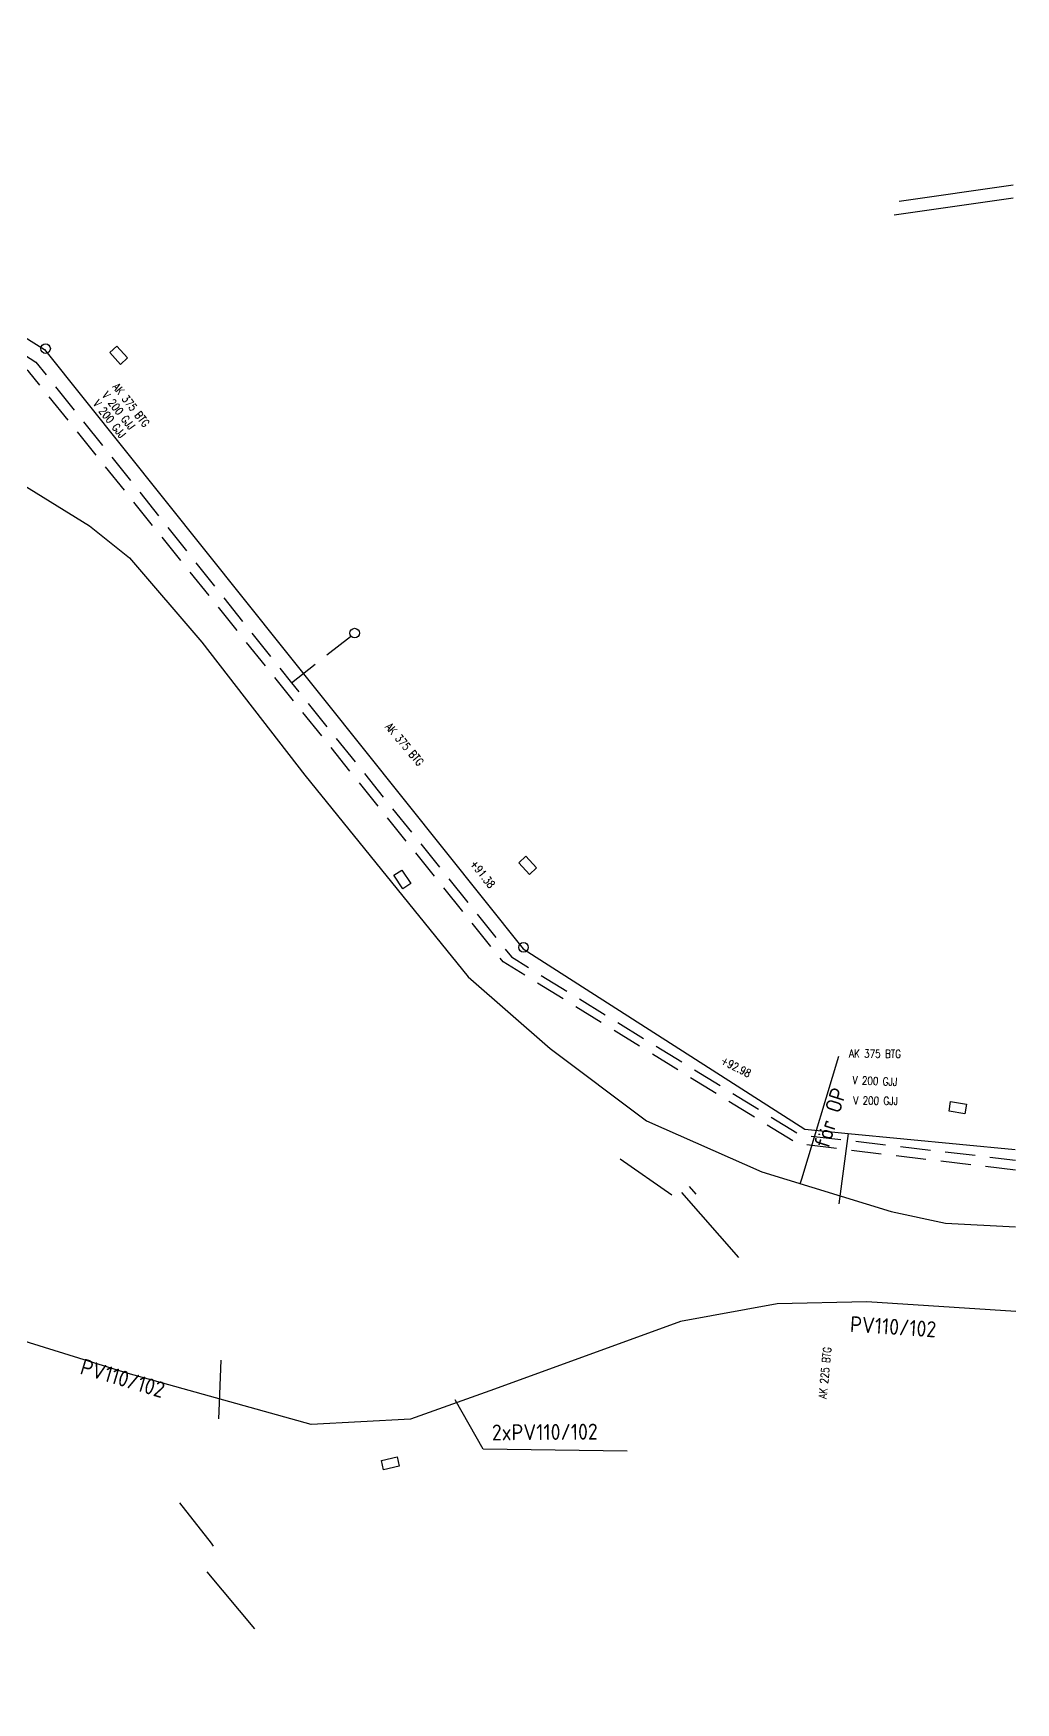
# Model space of a CAD drawing. Header units: metres. Extents: x 148031 to 148802, y 6395342 to 6395682.
# Drawn here: x 148390.2 to 148451.6, y 6395473.4 to 6395577.7 of the extents above; entities that cross this region are included whole.
import ezdxf
from ezdxf.enums import TextEntityAlignment as Align

# ---------------------------------------------------------------- set-up
doc = ezdxf.new("R2010")
doc.units = ezdxf.units.M
doc.linetypes.add('HIDDEN2', pattern=[0.1875, 0.125, -0.0625])
for name, color, linetype in [('M-BEF-BRUNNAR-VA-INFO', 4, 'Continuous'), ('M-BEF-EL-INFO', 4, 'Continuous'), ('M-BEF-OPTO', 4, 'OPTOKABEL'), ('M-BEF-OPTO-INFO', 4, 'Continuous'), ('M-BEF-TELE-OSÄKERT', 4, 'TELELEDNING'), ('M-BEF-TELE-TEXT', 1, 'Continuous'), ('M-BEF-VA-S', 4, 'Continuous'), ('M-BEF-VA-S-TEXT', 4, 'Continuous'), ('M-BEF-VA-V', 4, 'HIDDEN2'), ('M-BEF-VA-V-TEXT', 4, 'HIDDEN2')]:
    doc.layers.add(name, color=color, linetype=linetype)
doc.styles.add('ISO', font='iso.shx', dxfattribs={"height": 2.5})
doc.styles.add('SIMPLEX8', font='simplex.shx', dxfattribs={"width": 0.8})
doc.linetypes.add('OPTOKABEL', pattern='A,0.5,-0.2,["OP",Standard,S=0.1,R=0,X=-0.1,Y=-0.05],-0.2', length=0.9)
doc.linetypes.add('TELELEDNING', pattern='A,3,-0.5,["T",Standard,S=0.5,R=0,X=0,Y=-0.25],-0.5', length=4)

# ---------------------------------------------------------------- blocks, each defined once
blk = doc.blocks.new('PRI_T_BRUNN')
blk.add_circle((0, 0), 0.3)
blk = doc.blocks.new('PRI_T_RÄNNSTEN')
blk.add_lwpolyline([(-0.5, 0.3), (0.5, 0.3), (0.5, -0.3), (-0.5, -0.3)], close=True)
blk = doc.blocks.new('BRUNN')
blk.add_circle((0, 0), 0.5)

msp = doc.modelspace()

# ---------------------------------------------------------------- linework, layer by layer
at = {"layer": 'M-BEF-EL-INFO', "linetype": 'Continuous'}
for p, q in [((148426.88, 6395507.4), (148430.1, 6395505.16)), ((148431.19, 6395505.68), (148431.61, 6395505.19)), ((148430.71, 6395505.3), (148434.27, 6395501.24)), ((148401.83, 6395491.63), (148401.96, 6395494.82)), ((148401.81, 6395491.16), (148401.83, 6395491.63)), ((148399.34, 6395485.91), (148401.32, 6395483.39)), ((148401.32, 6395483.39), (148401.46, 6395483.2)), ((148401.05, 6395481.59), (148404.04, 6395478.04))]:
    msp.add_line(p, q, dxfattribs=at)
at = {"layer": 'M-BEF-OPTO', "ltscale": 5, "flags": 128}
for points in [[(148319.18, 6395441.97), (148319.24, 6395442.89), (148318.92, 6395442.91), (148312.2, 6395443.18), (148310.13, 6395443.6), (148307.29, 6395443.38), (148297.18, 6395444.18), (148296.79, 6395444.76), (148296.97, 6395456.49), (148292.92, 6395471.66), (148295.08, 6395473.16), (148298.7, 6395475.38), (148302.23, 6395477.99), (148305.15, 6395480.51), (148310.14, 6395486.18), (148312.84, 6395490.3), (148316.43, 6395497.32), (148318.92, 6395505.18), (148319.35, 6395508.04), (148320.53, 6395521.12), (148321.87, 6395533.28), (148322.84, 6395538.77), (148324.6, 6395543.35), (148326.42, 6395546.89), (148329.45, 6395551.6), (148332.84, 6395554.94), (148336.73, 6395557.72), (148340.4, 6395559.75), (148344.76, 6395561.68), (148349.13, 6395563.1), (148353.51, 6395563.88), (148358.25, 6395563.77), (148362.87, 6395562.71), (148369.21, 6395559.93), (148377.98, 6395555.47), (148388.82, 6395550.01), (148393.73, 6395546.96), (148396.23, 6395544.97), (148400.74, 6395539.69), (148407.18, 6395531.39), (148417.39, 6395518.77), (148422.5, 6395514.3), (148428.52, 6395509.78), (148435.73, 6395506.59), (148443.81, 6395504.12), (148447.2, 6395503.38), (148451.57, 6395503.16)], [(148451.59, 6395497.86), (148442.29, 6395498.46), (148436.68, 6395498.35), (148430.65, 6395497.24), (148419.02, 6395493), (148413.78, 6395491.13), (148407.57, 6395490.8), (148396.15, 6395493.98), (148384.4, 6395497.63), (148380.75, 6395498.78), (148379.63, 6395499.06), (148379.33, 6395497.94), (148378.37, 6395494.55), (148378.26, 6395494.41), (148376.01, 6395492.95), (148374.64, 6395492.12), (148373.15, 6395491.18), (148372.32, 6395490.69), (148372.94, 6395489.66)]]:
    msp.add_lwpolyline(points, dxfattribs=at)
at = {"layer": 'M-BEF-OPTO-INFO', "linetype": 'Continuous'}
msp.add_lwpolyline([(148438.13, 6395505.85), (148438.22, 6395506.16), (148440.55, 6395513.81)], dxfattribs=at)
at = {"layer": 'M-BEF-TELE-OSÄKERT', "lineweight": -3, "flags": 128}
for points in [[(148451.44, 6395568.26), (148444.31, 6395567.23)], [(148451.44, 6395567.45), (148444, 6395566.38)]]:
    msp.add_lwpolyline(points, dxfattribs=at)
at = {"layer": 'M-BEF-TELE-TEXT', "linetype": 'Continuous', "lineweight": -3, "flags": 128}
msp.add_lwpolyline([(148427.32, 6395489.14), (148418.31, 6395489.26), (148416.57, 6395492.34)], dxfattribs=at)
at = {"layer": 'M-BEF-VA-S', "ltscale": 0.8}
for points in [[(148377.29, 6395566.5), (148390.92, 6395557.99)], [(148390.92, 6395557.99), (148420.82, 6395520.52)], [(148420.82, 6395520.52), (148438.41, 6395509.25)], [(148438.41, 6395509.25), (148441.13, 6395508.99), (148451.56, 6395507.98)], [(148441.13, 6395508.99), (148440.54, 6395504.59)]]:
    msp.add_lwpolyline(points, dxfattribs=at)
at = {"layer": 'M-BEF-VA-V', "ltscale": 15, "flags": 128}
for points in [[(148451.57, 6395506.69), (148437.96, 6395508.34), (148419.57, 6395519.72), (148389.92, 6395556.64), (148376.89, 6395565.05), (148345.83, 6395574.4), (148338.13, 6395596.44), (148334.05, 6395605.5), (148322.19, 6395629.26), (148321.76, 6395630.14), (148318.61, 6395636.11), (148313.17, 6395646.61), (148304.02, 6395662.98), (148299.32, 6395671.58)], [(148346.04, 6395575.62), (148346.33, 6395574.88), (148377.08, 6395565.64), (148390.38, 6395557.2), (148406.35, 6395537.15), (148420.09, 6395520.02), (148438.1, 6395508.91), (148451.57, 6395507.33)], [(148406.35, 6395537.15), (148410.29, 6395540.26)]]:
    msp.add_lwpolyline(points, dxfattribs=at)

# ---------------------------------------------------------------- block references
at = {"layer": 'M-BEF-BRUNNAR-VA-INFO', "lineweight": -3}
for p in [(148390.98, 6395558.04), (148420.84, 6395520.62)]:
    msp.add_blockref('PRI_T_BRUNN', p, dxfattribs=at)
for p, rotation in [((148395.55, 6395557.62), 132.353998717538), ((148413.27, 6395524.87), 123.2459961008393), ((148421.1, 6395525.75), 132.9838924231748), ((148447.97, 6395510.6), 170.6308979206667), ((148412.52, 6395488.37), 13.29299954004345)]:
    msp.add_blockref('PRI_T_RÄNNSTEN', p, dxfattribs=dict(at, rotation=rotation))
at = {"layer": 'M-BEF-BRUNNAR-VA-INFO', "xscale": 0.6, "yscale": 0.6, "zscale": 0.6}
msp.add_blockref('BRUNN', (148410.29, 6395540.26), dxfattribs=at)

# ---------------------------------------------------------------- texts
at = {"layer": 'M-BEF-OPTO-INFO', "linetype": 'Continuous', "style": 'ISO'}
msp.add_text('för OP', height=1, rotation=72.4744, dxfattribs=at).set_placement((148440.18, 6395507.88), align=Align.BOTTOM_LEFT)
at = {"layer": 'M-BEF-TELE-TEXT', "linetype": 'Continuous', "lineweight": -3, "style": 'ISO'}
for s, rotation, p in [('PV110/102', 356.332, (148441.28, 6395497.58)), ('PV110/102', 343.3358, (148393.36, 6395494.94)), ('2xPV110/102', 0.5092, (148418.86, 6395490.8))]:
    msp.add_text(s, height=1, rotation=rotation, dxfattribs=at).set_placement(p, align=Align.TOP_LEFT)
at = {"layer": 'M-BEF-VA-S-TEXT', "style": 'SIMPLEX8', "width": 0.8}
for s, rotation, p in [('AK 375 BTG ', 307.8961, (148395.13, 6395555.64)), ('AK 375 BTG ', 310.3474, (148412.17, 6395534.38)), ('+91.38', 308.2172, (148417.48, 6395525.83)), ('AK 375 BTG ', 359.4136, (148441.18, 6395513.74)), ('+92.98', 332.8643, (148433.12, 6395513.38)), ('AK 225 BTG ', 84.5877, (148439.77, 6395492.39))]:
    msp.add_text(s, height=0.5, rotation=rotation, dxfattribs=at).set_placement(p)
at = {"layer": 'M-BEF-VA-V-TEXT', "style": 'SIMPLEX8', "width": 0.8}
for rotation, p in [(308.2529, (148393.92, 6395554.59)), (308.3887, (148394.49, 6395555.1)), (357.5121, (148441.39, 6395512.08)), (359.1192, (148441.44, 6395510.81))]:
    msp.add_text('V 200 GJJ ', height=0.5, rotation=rotation, dxfattribs=at).set_placement(p)

doc.saveas('drawing.dxf')
